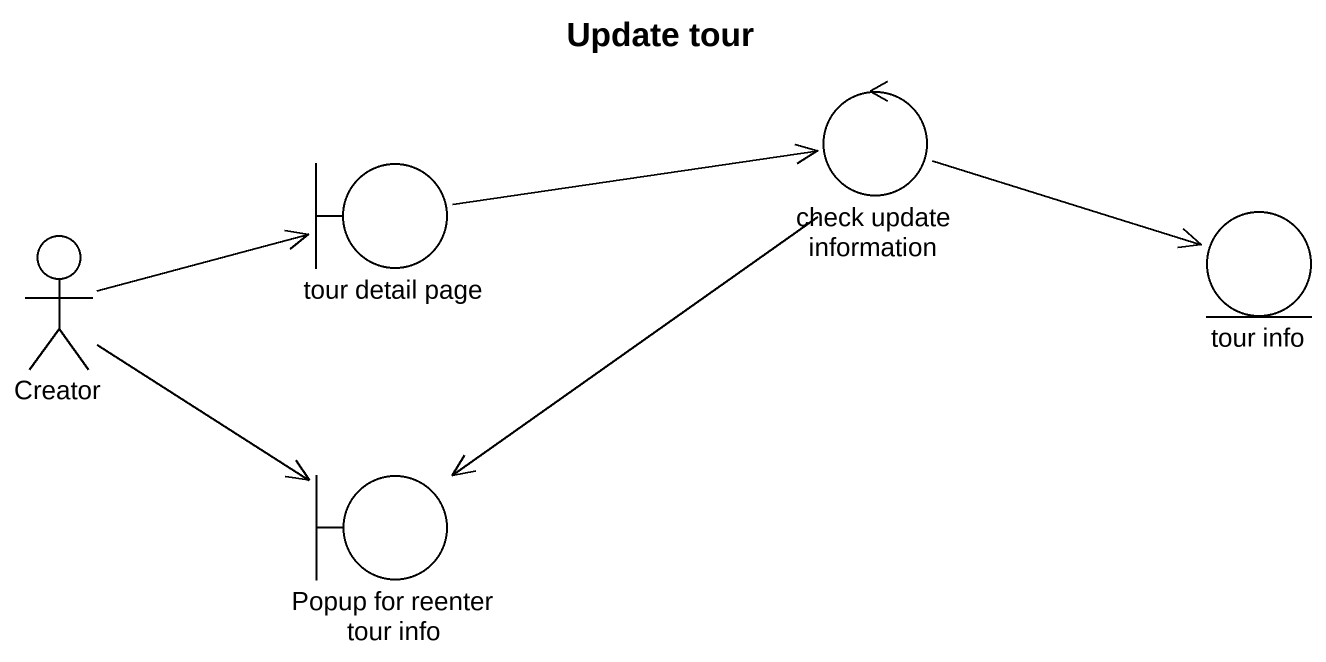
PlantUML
@startuml
title Update tour
boundary "tour detail page" as tour_detail_page
control "check update information" as check_update_information
actor Creator
entity "tour info" as tour_info
boundary "Popup for reenter tour info" as Popup_for_reenter_tour_info
tour_detail_page -right-> check_update_information
check_update_information -right-> tour_info
check_update_information --> Popup_for_reenter_tour_info
Creator -right-> tour_detail_page
Creator --> Popup_for_reenter_tour_info
@enduml
